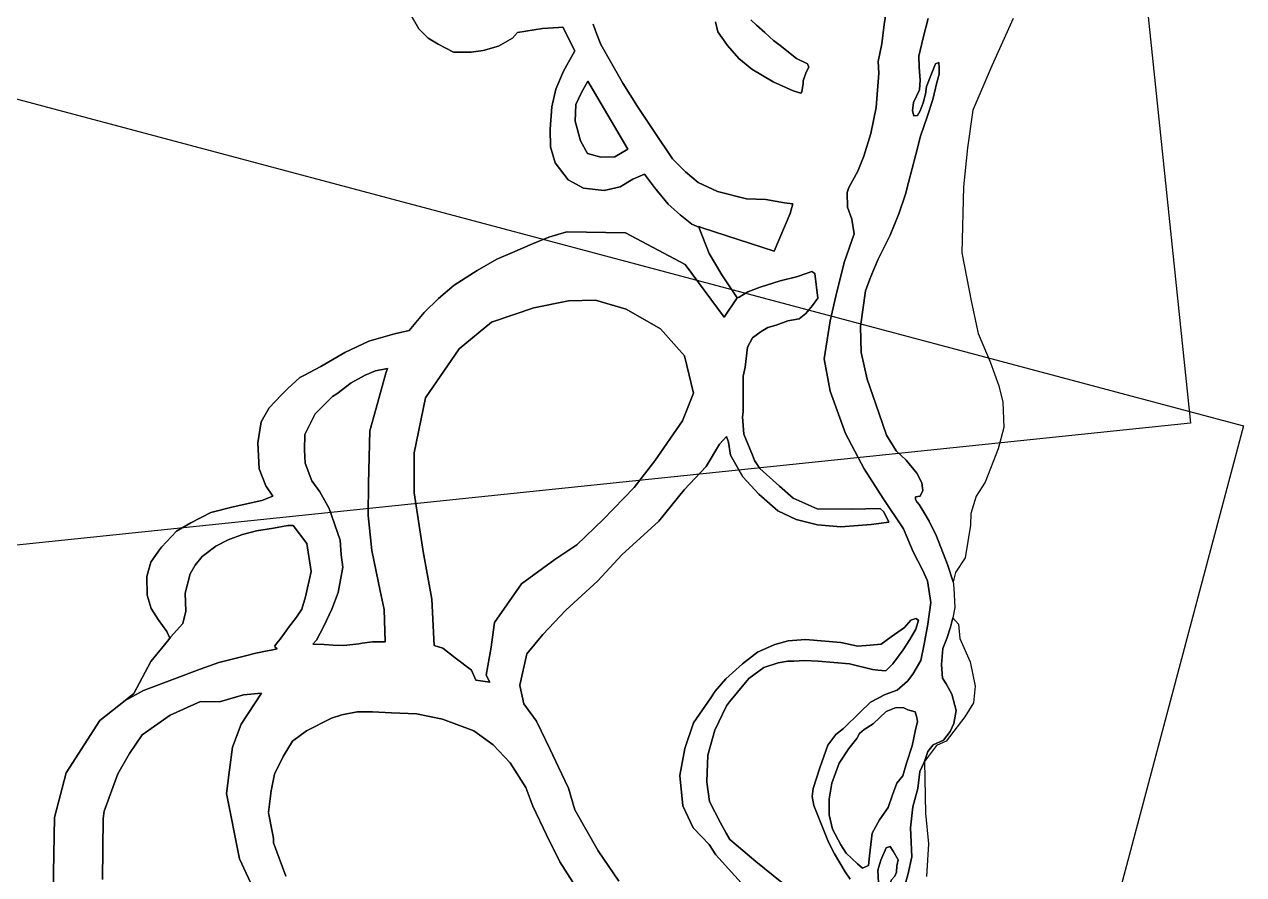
# Model space of a CAD drawing. Header units: inches. Extents: x 288635 to 1232953, y 676945 to 1655780.
# Drawn here: x 582383 to 616867, y 1538781 to 1562824 of the extents above; entities that cross this region are included whole.
import ezdxf

# ---------------------------------------------------------------- set-up
doc = ezdxf.new("R2010")
doc.units = ezdxf.units.IN
doc.header["$MEASUREMENT"] = 0
doc.layers.add('Images', color=7, linetype='Continuous')
picture_1 = doc.add_image_def('image1.jpg', size_in_pixel=(2578, 3749))
picture_2 = doc.add_image_def('image2.jpg', size_in_pixel=(2586, 3753))

msp = doc.modelspace()

# ---------------------------------------------------------------- linework, layer by layer
at = {"color": 1, "ltscale": 3}
for points in [[(605741.0189, 1538654.6082), (605597.0853, 1538857.8086), (605292.2847, 1539365.8096), (605122.951, 1539696.0103), (604708.0835, 1540737.4124), (604665.7501, 1540991.4129), (604691.1502, 1541220.0133), (604877.4172, 1541804.2145), (605106.0177, 1542439.2158), (605334.6181, 1542744.0164), (605546.2852, 1542913.35), (606011.9528, 1543362.0843), (606316.7534, 1543658.4182), (606731.6209, 1543870.0853), (607070.2883, 1543997.0855), (607358.1555, 1544251.086), (607510.5558, 1544445.8198), (607739.1563, 1544835.2872), (607832.2898, 1545300.9548), (607933.89, 1545859.7559), (608018.5568, 1546477.8238), (607925.4233, 1547087.4251), (607781.4897, 1547400.6923), (607519.0225, 1547908.6934), (607248.0886, 1548560.628), (606672.3541, 1549415.763), (606138.9531, 1550253.9647), (605605.552, 1551253.0334), (605173.7511, 1552455.3025), (605004.4175, 1553369.7043), (605173.7511, 1554444.9731), (605334.6181, 1555139.2412), (605571.6853, 1556087.5097), (605851.0858, 1556900.3113), (605783.3523, 1557315.1788), (605664.8188, 1557653.8462), (605656.3521, 1558068.7137), (605698.6855, 1558212.6473), (605952.686, 1558669.8482), (606122.0197, 1559093.1824), (606325.2201, 1559736.6504), (606477.6204, 1560473.2518), (606545.3539, 1561446.9204), (606528.4205, 1561777.1211), (606638.4874, 1562276.6554), (606697.7542, 1562818.5232), (606841.6878, 1563724.4583)], [(606841.6878, 1563724.4583), (606697.7542, 1562818.5232), (606638.4874, 1562276.6554), (606528.4205, 1561777.1211), (606545.3539, 1561446.9204), (606477.6204, 1560473.2518), (606325.2201, 1559736.6504), (606122.0197, 1559093.1824), (605952.686, 1558669.8482), (605698.6855, 1558212.6473), (605656.3521, 1558068.7137), (605664.8188, 1557653.8462), (605783.3523, 1557315.1788), (605851.0858, 1556900.3113), (605571.6853, 1556087.5097), (605334.6181, 1555139.2412), (605173.7511, 1554444.9731), (605004.4175, 1553369.7043), (605173.7511, 1552455.3025), (605605.552, 1551253.0334), (606138.9531, 1550253.9647), (606672.3541, 1549415.763), (607248.0886, 1548560.628), (607519.0225, 1547908.6934), (607781.4897, 1547400.6923), (607925.4233, 1547087.4251), (608018.5568, 1546477.8238), (607933.89, 1545859.7559), (607832.2898, 1545300.9548), (607739.1563, 1544835.2872), (607510.5558, 1544445.8198), (607358.1555, 1544251.086), (607070.2883, 1543997.0855), (606731.6209, 1543870.0853), (606316.7534, 1543658.4182), (606011.9528, 1543362.0843), (605546.2852, 1542913.35), (605334.6181, 1542744.0164), (605106.0177, 1542439.2158), (604877.4172, 1541804.2145), (604691.1502, 1541220.0133), (604665.7501, 1540991.4129), (604708.0835, 1540737.4124), (605122.951, 1539696.0103), (605292.2847, 1539365.8096), (605597.0853, 1538857.8086), (605741.0189, 1538654.6082)], [(599198.8214, 1538594.4295), (598609.3324, 1539453.7894), (597952.2576, 1540613.8625), (597768.8085, 1541227.3727), (597493.6351, 1541818.5342), (597258.6847, 1542320.1852), (596871.74, 1543118.5057), (596511.363, 1543609.1434), (596393.1735, 1544126.1247), (596394.7121, 1544132.8753), (596393.1735, 1544139.6056), (596595.8492, 1545028.8231), (597045.6418, 1545571.22), (597693.8722, 1546259.1381), (598606.6865, 1547092.5772), (599281.3754, 1547820.1829), (600326.4816, 1548772.6848), (601040.8581, 1549659.0407), (601662.6302, 1550320.5004), (602039.4433, 1550954.25), (602237.4869, 1551172.7894), (602237.7507, 1551172.0308), (602295.2001, 1551006.8637), (602355.2784, 1550642.5632), (602700.7191, 1550032.9619), (603152.84, 1549535.1209), (603691.3211, 1549072.84), (604209.4821, 1548818.8395), (604819.0833, 1548676.5992), (605479.4846, 1548615.6391), (606332.9263, 1548681.6792), (606835.8473, 1548747.7194), (606688.527, 1549037.28), (606592.0069, 1549138.8802), (605774.1252, 1549113.4801), (604808.9233, 1549128.7201), (604123.1219, 1549423.3607), (603742.1212, 1549768.8014), (603188.4, 1550261.5624), (603030.9197, 1550495.2429), (602974.3197, 1550641.1452), (602736.2791, 1551231.8443), (602697.2115, 1551730.6902), (602713.7379, 1551871.9256), (602713.7379, 1552865.8744), (602713.7379, 1552879.3553), (602768.7628, 1553132.47), (602837.6253, 1553694.6333), (602974.7856, 1553963.8738), (603223.7061, 1554136.5942), (603406.5865, 1554248.3544), (603650.427, 1554319.4745), (603980.6276, 1554441.3948), (604295.5883, 1554497.2749), (604488.6286, 1554644.5952), (604676.589, 1554878.2756), (604828.9893, 1555086.5561), (604742.6292, 1555782.5174), (604651.189, 1555833.3175), (604519.1087, 1555792.6775), (604219.3881, 1555685.9972), (603762.1872, 1555569.157), (603193.2261, 1555396.4367), (602847.7854, 1555264.3564), (602597.2492, 1555111.4076), (602541.0949, 1555093.2411), (602112.6232, 1555739.6345), (601753.7704, 1556345.1986), (601460.3235, 1557094.1197), (601466.6666, 1557091.412), (601460.3235, 1557107.6006), (601550.2636, 1557069.2073), (603587.7074, 1556412.6826), (604045.065, 1557477.2871), (604118.2112, 1557752.2914), (603884.5308, 1557777.6914), (603356.2097, 1557869.1316), (602802.4886, 1557889.4517), (601989.687, 1558102.8121), (601441.0459, 1558351.7326), (601085.4452, 1558656.5332), (600714.6044, 1559022.2939), (600211.201, 1559770.4422), (599724.0025, 1560500.5769), (599312.5216, 1561160.9782), (598686.2937, 1562257.7271), (598567.6756, 1562566.1342), (598467.1669, 1562827.4568)], [(601926.432, 1562896.8867), (601993.9203, 1562613.2261), (602271.7334, 1562224.2878), (602586.5882, 1561861.8079), (602962.2973, 1561557.5365), (603557.611, 1561200.3483), (604126.4663, 1560946.3478), (604346.0709, 1560880.2018), (604371.788, 1560912.5465), (604405.0544, 1561153.9911), (604411.128, 1561225.9197), (604496.8837, 1561471.8113), (604568.3213, 1561614.6866), (604528.6337, 1561704.6451), (604224.2849, 1561861.2372), (603755.4206, 1562226.2932), (603571.0632, 1562369.8332), (603326.8647, 1562590.5763), (603092.4139, 1562802.5079), (602928.3937, 1562950.7739)], [(607945.5317, 1562988.7035), (607808.3714, 1562445.1424), (607681.3711, 1561921.9014), (607686.4512, 1561612.0208), (607722.0112, 1561251.34), (607696.6112, 1560971.9395), (607528.9708, 1560616.3388), (607498.4908, 1560382.6583), (607544.2109, 1560235.338), (607645.8111, 1560250.578), (607722.0112, 1560377.5783), (607803.2914, 1560606.1788), (607874.4115, 1560850.0192), (607894.7316, 1561068.4597), (608021.7318, 1561378.3403), (608148.7321, 1561708.541), (608250.3323, 1561749.181), (608255.4123, 1561591.7007), (608260.4923, 1561413.9004), (608194.4522, 1561185.2999), (608077.6119, 1560702.699), (607920.1316, 1560209.938), (607727.0912, 1559666.3769), (607600.091, 1559148.2158), (607391.8106, 1558355.7343), (607305.4504, 1558020.4536), (607112.41, 1557466.7325), (606868.5695, 1556862.2113), (606533.2888, 1556186.5699), (606325.0084, 1555698.8889), (606172.6081, 1555287.4081), (606030.3678, 1554276.4861), (606045.6079, 1553550.0446), (606223.4082, 1552793.1231), (606553.6089, 1551838.0812), (606766.9693, 1551208.16), (607041.2899, 1550766.1991), (607320.6904, 1550502.0385), (607620.411, 1550136.2778), (607767.7313, 1549861.9573), (607798.2114, 1549643.5168), (607722.0112, 1549480.9565), (607589.931, 1549460.6365), (607584.8509, 1549389.5163), (607620.411, 1549323.4762), (607686.4512, 1549247.276), (607823.6114, 1549028.8356), (607976.0117, 1548774.8351), (608184.2921, 1548353.1943), (608494.1728, 1547550.5526), (608654.9917, 1547062.6348), (608666.7118, 1546878.3643), (608701.0783, 1546338.0317), (608640.268, 1546047.0641), (608580.5329, 1545775.0891), (608469.4077, 1545457.5885), (608363.5742, 1545177.1296), (608321.2408, 1544722.0453), (608352.9908, 1544341.0446), (608453.5327, 1544177.0026), (608612.283, 1543880.6686), (608739.2833, 1543420.2927), (608675.7831, 1543055.167), (608569.9496, 1542827.6249), (608379.4492, 1542578.916), (608083.1153, 1542451.9158), (607940.24, 1542266.7071), (607840.8494, 1541981.6902), (607713.7562, 1541694.1476), (607654.4894, 1541220.0133), (607510.5558, 1540695.0789), (607442.8223, 1540102.4111), (607485.1557, 1539281.1428), (607375.0889, 1538815.4752), (607154.9551, 1537994.2069)], [(604339.5203, 1538126.1592), (603069.5178, 1539152.7446), (602338.852, 1539770.9464), (602235.506, 1539953.7893), (602070.8403, 1540245.1209), (601757.1818, 1540846.0813), (601683.0984, 1541396.4157), (601683.5319, 1541406.6761), (601683.0984, 1541409.8966), (601714.8484, 1542161.3148), (601915.9322, 1542870.3996), (602244.0161, 1543558.3176), (602326.0019, 1543667.632), (602556.1081, 1543944.3158), (602873.6088, 1544325.3165), (603292.7096, 1544636.4672), (603699.1104, 1544769.8174), (603972.1609, 1544820.6175), (604149.9613, 1544814.2675), (604448.4119, 1544839.6676), (604829.4127, 1544820.6175), (605718.4144, 1544744.4174), (606366.1157, 1544585.667), (606521.5519, 1544562.7339), (606751.3498, 1544541.217), (606946.0836, 1544744.4174), (607242.4175, 1545133.8848), (607424.4512, 1545425.9854), (607593.7849, 1545718.086), (607669.985, 1545972.0865), (607598.0182, 1546022.8866), (607458.3179, 1545972.0865), (607280.5176, 1545768.8861), (606899.5168, 1545502.1855), (606611.6496, 1545298.9851), (606302.6156, 1545271.4684), (605959.7149, 1545239.7184), (605477.114, 1545347.6686), (604480.162, 1545430.2187), (603984.861, 1545392.1187), (603603.8602, 1545284.1684), (603114.9092, 1545074.618), (602695.8084, 1544744.4174), (602225.9075, 1544318.9665), (601924.639, 1543967.1436), (601799.5153, 1543777.6705), (601312.681, 1543068.5858), (601058.6804, 1542348.9176), (600921.9465, 1541581.1042), (601005.7637, 1540721.9786), (601302.0976, 1540108.144), (601748.5012, 1539636.0592), (601943.847, 1539337.8998), (602832.8006, 1538353.7012)], [(589776.1631, 1538735.0328), (589424.5917, 1539677.5081), (589425.4433, 1539688.706), (589424.5917, 1539690.989), (589432.7568, 1539798.3523), (589402.4786, 1539955.4744), (589291.9746, 1540528.9114), (589292.9634, 1540537.2612), (589291.9746, 1540542.3923), (589363.4123, 1541145.6435), (589458.6625, 1541621.8945), (589704.7254, 1542121.958), (589966.6635, 1542550.5838), (590363.5393, 1542844.2719), (591069.9782, 1543209.3976), (591363.6663, 1543296.7103), (591792.2921, 1543384.023), (592228.8555, 1543384.023), (592768.6066, 1543360.2104), (593475.0455, 1543328.4604), (594213.2345, 1543177.6476), (595094.2987, 1542844.2719), (595641.9873, 1542447.3961), (596118.2383, 1541939.3951), (596562.7392, 1541248.8312), (596761.1771, 1540717.0177), (597150.1153, 1539907.391), (597531.1161, 1539145.3895), (597896.2418, 1538565.9508)]]:
    msp.add_lwpolyline(points, dxfattribs=at)
at = {"color": 1}
for points in [[(593320.5816, 1563079.6798), (593538.3556, 1562696.2255), (593800.2936, 1562438.2563), (594090.0129, 1562263.6309), (594518.6388, 1562041.3805), (595018.7023, 1562041.3805), (595360.0154, 1562085.0368), (595792.6101, 1562208.0683), (596189.4859, 1562438.2563), (596328.965, 1562595.4285), (597037.2518, 1562711.0579), (597489.073, 1562738.9148), (597614.3319, 1562746.6376), (597956.2706, 1562072.4487), (597627.4472, 1561499.527), (597415.959, 1560992.0964), (597299.437, 1560492.7163), (597249.499, 1559860.1681), (597266.145, 1559360.788), (597399.313, 1558911.3459), (597765.5251, 1558428.6117), (598198.3212, 1558195.5677), (598780.9314, 1558128.9836), (599230.3735, 1558228.8597), (599596.5856, 1558445.2577), (599922.2295, 1558585.2584), (600208.1805, 1558210.4311), (600593.7533, 1557741.0381), (600929.0339, 1557439.2855), (601264.3146, 1557171.061), (601460.3235, 1557094.1197), (601753.7704, 1556345.1986), (602112.6232, 1555739.6345), (602541.0949, 1555093.2411), (602177.2731, 1554546.0178), (601073.1347, 1556033.3547), (599385.9223, 1556931.727), (597729.2358, 1556956.3879), (597219.9521, 1556802.8465), (596751.7274, 1556617.4244), (596189.0239, 1556376.7469), (595743.1632, 1556180.5789), (595187.5315, 1555863.9796), (594535.9035, 1555448.5553), (594094.7424, 1555076.7832), (593686.4051, 1554681.1299), (593263.4828, 1554171.5952), (592848.5626, 1554070.7581), (592128.2664, 1553868.8506), (591446.8269, 1553541.6663), (590765.2541, 1553151.8851), (590285.7645, 1552897.4666), (590177.7431, 1552840.1502), (590176.9873, 1552839.4729), (589831.8958, 1552530.2173), (589645.4331, 1552336.019), (589307.2158, 1551983.7705), (589078.6154, 1551587.5297), (588982.0952, 1550988.0885), (589027.8153, 1550251.487), (589210.6956, 1549773.9661), (589409.9378, 1549484.2664), (589094.9161, 1549364.407), (588290.6513, 1549184.6302), (587657.3584, 1549025.8798), (587095.1177, 1548728.223), (586685.0127, 1548496.7121), (586258.2994, 1548038.6132), (586180.09, 1547930.1346), (585955.4251, 1547618.5178), (585848.7449, 1547207.037), (585858.9049, 1546683.7959), (585965.5852, 1546302.7951), (586163.7056, 1545992.9145), (586412.6261, 1545652.5538), (586495.8601, 1545464.2027), (586432.9461, 1545383.3133), (585959.5171, 1544810.2953), (585482.5745, 1543901.5399), (585234.8088, 1543706.4335), (584517.4319, 1543141.5255), (583560.7241, 1541659.6558), (583230.8401, 1540398.098), (583200.1698, 1538306.1225)], [(598467.1669, 1562827.4568), (598567.6756, 1562566.1342), (598686.2937, 1562257.7271), (599312.5216, 1561160.9782), (599724.0025, 1560500.5769), (600211.201, 1559770.4422), (600714.6044, 1559022.2939), (601085.4452, 1558656.5332), (601441.0459, 1558351.7326), (601989.687, 1558102.8121), (602802.4886, 1557889.4517), (603356.2097, 1557869.1316), (603884.5308, 1557777.6914), (604118.2112, 1557752.2914), (604045.065, 1557477.2871), (603587.7074, 1556412.6826), (601550.2636, 1557069.2073), (601460.3235, 1557107.6006), (601466.6666, 1557091.412), (601460.3235, 1557094.1197), (601264.3146, 1557171.061), (600929.0339, 1557439.2855), (600593.7533, 1557741.0381), (600208.1805, 1558210.4311), (599922.2295, 1558585.2584), (599596.5856, 1558445.2577), (599230.3735, 1558228.8597), (598780.9314, 1558128.9836), (598198.3212, 1558195.5677), (597765.5251, 1558428.6117), (597399.313, 1558911.3459), (597266.145, 1559360.788), (597249.499, 1559860.1681), (597299.437, 1560492.7163), (597415.959, 1560992.0964), (597627.4472, 1561499.527), (597956.2706, 1562072.4487), (597614.3319, 1562746.6376), (597489.073, 1562738.9148), (597037.2518, 1562711.0579), (596328.965, 1562595.4285), (596189.4859, 1562438.2563), (595792.6101, 1562208.0683), (595360.0154, 1562085.0368), (595018.7023, 1562041.3805), (594518.6388, 1562041.3805), (594090.0129, 1562263.6309), (593800.2936, 1562438.2563), (593538.3556, 1562696.2255), (593320.5816, 1563079.6798)], [(602928.3937, 1562950.7739), (603092.4139, 1562802.5079), (603326.8647, 1562590.5763), (603571.0632, 1562369.8332), (603755.4206, 1562226.2932), (604224.2849, 1561861.2372), (604528.6337, 1561704.6451), (604568.3213, 1561614.6866), (604496.8837, 1561471.8113), (604411.128, 1561225.9197), (604405.0544, 1561153.9911), (604371.788, 1560912.5465), (604346.0709, 1560880.2018), (604126.4663, 1560946.3478), (603557.611, 1561200.3483), (602962.2973, 1561557.5365), (602586.5882, 1561861.8079), (602271.7334, 1562224.2878), (601993.9203, 1562613.2261), (601926.432, 1562896.8867)], [(610345.1215, 1562988.0831), (609749.5866, 1561649.0374), (609207.7189, 1560395.9683), (609055.3186, 1559329.1661), (608949.2212, 1558227.6125), (608896.3045, 1556362.2963), (609174.1175, 1554960.0018), (609359.3262, 1554086.8751), (609703.2852, 1553279.8943), (609941.4107, 1552605.2054), (610060.4734, 1552142.1837), (610086.9318, 1551427.8072), (609928.1815, 1550819.2644), (609557.7641, 1549879.9916), (609306.4094, 1549483.1159), (609147.6591, 1548993.6357), (609140.1757, 1548664.3668), (608993.3136, 1547736.3318), (608721.1376, 1547327.2187), (608654.9917, 1547062.6348), (608494.1728, 1547550.5526), (608184.2921, 1548353.1943), (607976.0117, 1548774.8351), (607823.6114, 1549028.8356), (607686.4512, 1549247.276), (607620.411, 1549323.4762), (607584.8509, 1549389.5163), (607589.931, 1549460.6365), (607722.0112, 1549480.9565), (607798.2114, 1549643.5168), (607767.7313, 1549861.9573), (607620.411, 1550136.2778), (607320.6904, 1550502.0385), (607041.2899, 1550766.1991), (606766.9693, 1551208.16), (606553.6089, 1551838.0812), (606223.4082, 1552793.1231), (606045.6079, 1553550.0446), (606030.3678, 1554276.4861), (606172.6081, 1555287.4081), (606325.0084, 1555698.8889), (606533.2888, 1556186.5699), (606868.5695, 1556862.2113), (607112.41, 1557466.7325), (607305.4504, 1558020.4536), (607391.8106, 1558355.7343), (607600.091, 1559148.2158), (607727.0912, 1559666.3769), (607920.1316, 1560209.938), (608077.6119, 1560702.699), (608194.4522, 1561185.2999), (608260.4923, 1561413.9004), (608255.4123, 1561591.7007), (608250.3323, 1561749.181), (608148.7321, 1561708.541), (608021.7318, 1561378.3403), (607894.7316, 1561068.4597), (607874.4115, 1560850.0192), (607803.2914, 1560606.1788), (607722.0112, 1560377.5783), (607645.8111, 1560250.578), (607544.2109, 1560235.338), (607498.4908, 1560382.6583), (607528.9708, 1560616.3388), (607696.6112, 1560971.9395), (607722.0112, 1561251.34), (607686.4512, 1561612.0208), (607681.3711, 1561921.9014), (607808.3714, 1562445.1424), (607945.5317, 1562988.7035)], [(583200.1698, 1538306.1225), (583230.8401, 1540398.098), (583560.7241, 1541659.6558), (584517.4319, 1543141.5255), (585234.8088, 1543706.4335), (585748.6372, 1543986.904), (585827.8971, 1544012.3339), (587353.1053, 1544592.7791), (587886.5063, 1544775.6594), (588750.1081, 1544999.1799), (588846.1125, 1545025.1321), (589159.9268, 1545089.0665), (589413.5797, 1545140.7439), (589535.002, 1545169.458), (589477.8671, 1545211.6301), (589469.4005, 1545248.8835), (589526.9739, 1545325.0837), (589621.9431, 1545442.9792), (589737.949, 1545613.4772), (589849.7186, 1545769.1189), (590082.5524, 1546060.1612), (590228.0735, 1546285.0574), (590331.2131, 1546634.9244), (590489.9634, 1547349.3009), (590370.9007, 1548143.0525), (589982.3213, 1548649.7486), (589838.7701, 1548651.6829), (589430.1944, 1548582.492), (588950.7685, 1548503.1169), (588553.8927, 1548398.3417), (588150.6669, 1548249.1164), (587801.4162, 1548068.141), (587407.7154, 1547776.0404), (587210.865, 1547534.7399), (587067.9897, 1547283.9144), (586928.2894, 1546740.9884), (586950.5145, 1546226.6373), (586861.6143, 1545886.9117), (586518.3609, 1545493.1324), (586495.8601, 1545464.2027), (586412.6261, 1545652.5538), (586163.7056, 1545992.9145), (585965.5852, 1546302.7951), (585858.9049, 1546683.7959), (585848.7449, 1547207.037), (585955.4251, 1547618.5178), (586180.09, 1547930.1346), (586258.2994, 1548038.6132), (586685.0127, 1548496.7121), (587095.1177, 1548728.223), (587657.3584, 1549025.8798), (588290.6513, 1549184.6302), (589094.9161, 1549364.407), (589409.9378, 1549484.2664), (589210.6956, 1549773.9661), (589027.8153, 1550251.487), (588982.0952, 1550988.0885), (589078.6154, 1551587.5297), (589307.2158, 1551983.7705), (589645.4331, 1552336.019), (589831.8958, 1552530.2173), (590176.9873, 1552839.4729), (590177.7431, 1552840.1502), (590285.7645, 1552897.4666), (590765.2541, 1553151.8851), (591446.8269, 1553541.6663), (592128.2664, 1553868.8506), (592848.5626, 1554070.7581), (593263.4828, 1554171.5952), (593686.4051, 1554681.1299), (594094.7424, 1555076.7832), (594535.9035, 1555448.5553), (595187.5315, 1555863.9796), (595743.1632, 1556180.5789), (596189.0239, 1556376.7469), (596751.7274, 1556617.4244), (597219.9521, 1556802.8465), (597729.2358, 1556956.3879), (599385.9223, 1556931.727), (601073.1347, 1556033.3547), (601073.1347, 1556033.3547), (602177.2731, 1554546.0178), (602541.0949, 1555093.2411), (602597.2492, 1555111.4076), (602847.7854, 1555264.3564), (603193.2261, 1555396.4367), (603762.1872, 1555569.157), (604219.3881, 1555685.9972), (604519.1087, 1555792.6775), (604651.189, 1555833.3175), (604742.6292, 1555782.5174), (604828.9893, 1555086.5561), (604676.589, 1554878.2756), (604488.6286, 1554644.5952), (604295.5883, 1554497.2749), (603980.6276, 1554441.3948), (603650.427, 1554319.4745), (603406.5865, 1554248.3544), (603223.7061, 1554136.5942), (602974.7856, 1553963.8738), (602837.6253, 1553694.6333), (602768.7628, 1553132.47), (602713.7379, 1552879.3553), (602713.7379, 1552865.8744), (602713.7379, 1551871.9256), (602697.2115, 1551730.6902), (602736.2791, 1551231.8443), (602974.3197, 1550641.1452), (603030.9197, 1550495.2429), (603188.4, 1550261.5624), (603742.1212, 1549768.8014), (604123.1219, 1549423.3607), (604808.9233, 1549128.7201), (605774.1252, 1549113.4801), (606592.0069, 1549138.8802), (606688.527, 1549037.28), (606835.8473, 1548747.7194), (606332.9263, 1548681.6792), (605479.4846, 1548615.6391), (604819.0833, 1548676.5992), (604209.4821, 1548818.8395), (603691.3211, 1549072.84), (603152.84, 1549535.1209), (602700.7191, 1550032.9619), (602355.2784, 1550642.5632), (602295.2001, 1551006.8637), (602237.7507, 1551172.0308), (602237.4869, 1551172.7894), (602039.4433, 1550954.25), (601662.6302, 1550320.5004), (601040.8581, 1549659.0407), (600326.4816, 1548772.6848), (599281.3754, 1547820.1829), (598606.6865, 1547092.5772), (597693.8722, 1546259.1381), (597045.6418, 1545571.22), (596595.8492, 1545028.8231), (596393.1735, 1544139.6056), (596394.7121, 1544132.8753), (596393.1735, 1544126.1247), (596511.363, 1543609.1434), (596871.74, 1543118.5057), (597258.6847, 1542320.1852), (597493.6351, 1541818.5342), (597768.8085, 1541227.3727), (597952.2576, 1540613.8625), (598609.3324, 1539453.7894), (599198.8214, 1538594.4295)], [(602832.8006, 1538353.7012), (601943.847, 1539337.8998), (601748.5012, 1539636.0592), (601302.0976, 1540108.144), (601005.7637, 1540721.9786), (600921.9465, 1541581.1042), (601058.6804, 1542348.9176), (601312.681, 1543068.5858), (601799.5153, 1543777.6705), (601924.639, 1543967.1436), (602225.9075, 1544318.9665), (602695.8084, 1544744.4174), (603114.9092, 1545074.618), (603603.8602, 1545284.1684), (603984.861, 1545392.1187), (604480.162, 1545430.2187), (605477.114, 1545347.6686), (605959.7149, 1545239.7184), (606302.6156, 1545271.4684), (606611.6496, 1545298.9851), (606899.5168, 1545502.1855), (607280.5176, 1545768.8861), (607458.3179, 1545972.0865), (607598.0182, 1546022.8866), (607669.985, 1545972.0865), (607593.7849, 1545718.086), (607424.4512, 1545425.9854), (607242.4175, 1545133.8848), (606946.0836, 1544744.4174), (606751.3498, 1544541.217), (606521.5519, 1544562.7339), (606366.1157, 1544585.667), (605718.4144, 1544744.4174), (604829.4127, 1544820.6175), (604448.4119, 1544839.6676), (604149.9613, 1544814.2675), (603972.1609, 1544820.6175), (603699.1104, 1544769.8174), (603292.7096, 1544636.4672), (602873.6088, 1544325.3165), (602556.1081, 1543944.3158), (602326.0019, 1543667.632), (602244.0161, 1543558.3176), (601915.9322, 1542870.3996), (601714.8484, 1542161.3148), (601683.0984, 1541409.8966), (601683.5319, 1541406.6761), (601683.0984, 1541396.4157), (601757.1818, 1540846.0813), (602070.8403, 1540245.1209), (602235.506, 1539953.7893), (602338.852, 1539770.9464), (603069.5178, 1539152.7446), (604339.5203, 1538126.1592)], [(588912.7869, 1538272.5876), (588465.717, 1539228.5673), (588095.2097, 1541072.1283), (588185.1872, 1541746.3279), (588267.048, 1542386.4838), (588517.2141, 1543036.3087), (589087.6689, 1543909.7107), (588583.1041, 1543869.6176), (588583.1041, 1543869.6176), (587902.5413, 1543664.3339), (587367.2015, 1543679.1682), (586509.279, 1543286.659), (585709.8036, 1542735.5908), (585359.9563, 1542210.3839), (585029.6411, 1541632.3658), (584638.7418, 1540571.9884), (584611.6908, 1540364.9704), (584588.123, 1538647.1915)], [(584588.123, 1538647.1915), (584611.6908, 1540364.9704), (584638.7418, 1540571.9884), (585029.6411, 1541632.3658), (585359.9563, 1542210.3839), (585709.8036, 1542735.5908), (586509.279, 1543286.659), (587367.2015, 1543679.1682), (587902.5413, 1543664.3339), (588583.1041, 1543869.6176), (589087.6689, 1543909.7107), (589087.6689, 1543909.7107), (588517.2141, 1543036.3087), (588267.048, 1542386.4838), (588185.1872, 1541746.3279), (588095.2097, 1541072.1283), (588465.717, 1539228.5673), (588912.7869, 1538272.5876)], [(597896.2418, 1538565.9508), (597531.1161, 1539145.3895), (597150.1153, 1539907.391), (596761.1771, 1540717.0177), (596562.7392, 1541248.8312), (596118.2383, 1541939.3951), (595641.9873, 1542447.3961), (595094.2987, 1542844.2719), (594213.2345, 1543177.6476), (593475.0455, 1543328.4604), (592768.6066, 1543360.2104), (592228.8555, 1543384.023), (591792.2921, 1543384.023), (591363.6663, 1543296.7103), (591069.9782, 1543209.3976), (590363.5393, 1542844.2719), (589966.6635, 1542550.5838), (589704.7254, 1542121.958), (589458.6625, 1541621.8945), (589363.4123, 1541145.6435), (589291.9746, 1540542.3923), (589292.9634, 1540537.2612), (589291.9746, 1540528.9114), (589402.4786, 1539955.4744), (589432.7568, 1539798.3523), (589424.5917, 1539690.989), (589425.4433, 1539688.706), (589424.5917, 1539677.5081), (589776.1631, 1538735.0328)], [(607154.9551, 1537994.2069), (607375.0889, 1538815.4752), (607485.1557, 1539281.1428), (607442.8223, 1540102.4111), (607510.5558, 1540695.0789), (607654.4894, 1541220.0133), (607713.7562, 1541694.1476), (607840.8494, 1541981.6902), (607840.8494, 1541981.6902), (607874.4693, 1540514.1842), (607953.8444, 1539654.2866), (607900.9277, 1538728.2431)]]:
    msp.add_lwpolyline(points, dxfattribs=at)
for points in [[(598308.4166, 1559176.1995), (598682.6534, 1559065.3968), (599084.9902, 1559082.1608), (599452.1511, 1559298.8997), (598322.4579, 1561214.8042), (598129.4403, 1560875.9124), (597978.564, 1560557.3958), (597961.8, 1560088.0028), (598109.9787, 1559533.3877), (598308.4166, 1559176.1995)], [(599084.9902, 1559082.1608), (598682.6534, 1559065.3968), (598308.4166, 1559176.1995), (598109.9787, 1559533.3877), (597961.8, 1560088.0028), (597978.564, 1560557.3958), (598129.4403, 1560875.9124), (598322.4579, 1561214.8042), (599452.1511, 1559298.8997), (599084.9902, 1559082.1608)], [(594676.0287, 1553645.5386), (593723.5268, 1552264.4109), (593406.0261, 1550708.6578), (593406.0261, 1549581.5305), (593660.0266, 1547914.6522), (593908.832, 1546568.0271), (593970.4203, 1545263.5067), (594214.1858, 1545184.117), (594564.0145, 1544910.1648), (595025.7884, 1544563.2693), (595155.599, 1544278.1227), (595548.1405, 1544219.2414), (595447.8412, 1544418.7495), (595580.9055, 1545215.8968), (595682.5744, 1545909.4612), (596440.5704, 1547008.3708), (597390.6591, 1547692.4017), (598009.7853, 1548105.1526), (598755.9118, 1548819.529), (599629.0386, 1549724.4058), (600216.4148, 1550486.4073), (600994.2913, 1551613.5346), (601311.792, 1552391.4111), (601057.7914, 1553455.0383), (600375.1651, 1554217.0398), (599406.7881, 1554772.6659), (598533.6614, 1555026.6664), (597771.6599, 1555010.7914), (596787.4079, 1554804.416), (595596.7805, 1554407.5402), (594676.0287, 1553645.5386)], [(595447.8412, 1544418.7495), (595548.1405, 1544219.2414), (595155.599, 1544278.1227), (595025.7884, 1544563.2693), (594564.0145, 1544910.1648), (594214.1858, 1545184.117), (593970.4203, 1545263.5067), (593908.832, 1546568.0271), (593660.0266, 1547914.6522), (593406.0261, 1549581.5305), (593406.0261, 1550708.6578), (593723.5268, 1552264.4109), (594676.0287, 1553645.5386), (595596.7805, 1554407.5402), (596787.4079, 1554804.416), (597771.6599, 1555010.7914), (598533.6614, 1555026.6664), (599406.7881, 1554772.6659), (600375.1651, 1554217.0398), (601057.7914, 1553455.0383), (601311.792, 1552391.4111), (600994.2913, 1551613.5346), (600216.4148, 1550486.4073), (599629.0386, 1549724.4058), (598755.9118, 1548819.529), (598009.7853, 1548105.1526), (597390.6591, 1547692.4017), (596440.5704, 1547008.3708), (595682.5744, 1545909.4612), (595580.9055, 1545215.8968), (595447.8412, 1544418.7495)], [(592607.4125, 1552961.5915), (592655.9511, 1553089.0974), (592317.1695, 1553029.7658), (592025.0689, 1552909.1155), (591625.0181, 1552686.8651), (591221.5198, 1552381.0013), (591098.7629, 1552300.9529), (590611.1327, 1551808.4467), (590314.7988, 1551224.2455), (590306.3321, 1550792.4446), (590323.2655, 1550419.9106), (590509.5325, 1549920.3762), (590738.133, 1549607.1089), (591006.3278, 1549138.1763), (591313.2967, 1548239.241), (591339.6051, 1547820.8969), (591392.7058, 1547475.5691), (591259.4202, 1546756.9899), (591082.6794, 1546290.3491), (590849.8456, 1545803.5148), (590643.4702, 1545406.639), (590545.5741, 1545298.1596), (590859.8404, 1545290.5041), (591121.1169, 1545267.3531), (591415.4665, 1545264.0458), (591845.4153, 1545310.3479), (591935.9977, 1545321.961), (592232.3692, 1545359.9574), (592587.71, 1545365.2553), (592554.6746, 1546280.2489), (592448.8411, 1546809.4166), (592210.7156, 1547947.1272), (592104.8821, 1548939.3167), (592118.1113, 1549838.9018), (592151.6267, 1551327.4629), (592331.9683, 1551974.0416), (592607.4125, 1552961.5915)], [(591845.4153, 1545310.3479), (591415.4665, 1545264.0458), (591121.1169, 1545267.3531), (590859.8404, 1545290.5041), (590545.5741, 1545298.1596), (590643.4702, 1545406.639), (590849.8456, 1545803.5148), (591082.6794, 1546290.3491), (591259.4202, 1546756.9899), (591392.7058, 1547475.5691), (591339.6051, 1547820.8969), (591313.2967, 1548239.241), (591006.3278, 1549138.1763), (590738.133, 1549607.1089), (590509.5325, 1549920.3762), (590323.2655, 1550419.9106), (590306.3321, 1550792.4446), (590314.7988, 1551224.2455), (590611.1327, 1551808.4467), (591098.7629, 1552300.9529), (591221.5198, 1552381.0013), (591625.0181, 1552686.8651), (592025.0689, 1552909.1155), (592317.1695, 1553029.7658), (592655.9511, 1553089.0974), (592607.4125, 1552961.5915), (592331.9683, 1551974.0416), (592151.6267, 1551327.4629), (592118.1113, 1549838.9018), (592104.8821, 1548939.3167), (592210.7156, 1547947.1272), (592448.8411, 1546809.4166), (592554.6746, 1546280.2489), (592587.71, 1545365.2553), (592232.3692, 1545359.9574), (591935.9977, 1545321.961), (591845.4153, 1545310.3479)], [(585748.6372, 1543986.904), (585234.8088, 1543706.4335), (585482.5745, 1543901.5399), (585959.5171, 1544810.2953), (586432.9461, 1545383.3133), (586495.8601, 1545464.2027), (586518.3609, 1545493.1324), (586861.6143, 1545886.9117), (586950.5145, 1546226.6373), (586928.2894, 1546740.9884), (587067.9897, 1547283.9144), (587210.865, 1547534.7399), (587407.7154, 1547776.0404), (587801.4162, 1548068.141), (588150.6669, 1548249.1164), (588553.8927, 1548398.3417), (588950.7685, 1548503.1169), (589430.1944, 1548582.492), (589838.7701, 1548651.6829), (589982.3213, 1548649.7486), (590370.9007, 1548143.0525), (590489.9634, 1547349.3009), (590331.2131, 1546634.9244), (590228.0735, 1546285.0574), (590082.5524, 1546060.1612), (589849.7186, 1545769.1189), (589737.949, 1545613.4772), (589621.9431, 1545442.9792), (589526.9739, 1545325.0837), (589469.4005, 1545248.8835), (589477.8671, 1545211.6301), (589535.002, 1545169.458), (589413.5797, 1545140.7439), (589159.9268, 1545089.0665), (588846.1125, 1545025.1321), (588750.1081, 1544999.1799), (587886.5063, 1544775.6594), (587353.1053, 1544592.7791), (585827.8971, 1544012.3339), (585748.6372, 1543986.904)], [(607840.8494, 1541981.6902), (607940.24, 1542266.7071), (608083.1153, 1542451.9158), (608379.4492, 1542578.916), (608569.9496, 1542827.6249), (608675.7831, 1543055.167), (608739.2833, 1543420.2927), (608612.283, 1543880.6686), (608453.5327, 1544177.0026), (608352.9908, 1544341.0446), (608321.2408, 1544722.0453), (608363.5742, 1545177.1296), (608469.4077, 1545457.5885), (608580.5329, 1545775.0891), (608640.268, 1546047.0641), (608800.5128, 1545858.7782), (608840.2004, 1545461.9024), (609131.2426, 1544800.4428), (609276.7638, 1544112.5247), (609223.847, 1543636.2738), (608985.7215, 1543239.398), (608456.5538, 1542551.4799), (608178.7407, 1542432.4172), (607840.8494, 1541981.6902)], [(605944.4993, 1539081.5306), (606086.7396, 1538964.6904), (606254.3799, 1539035.8105), (606286.5522, 1539315.7743), (606359.4137, 1539949.8178), (606569.3406, 1540326.1331), (606813.1811, 1540681.7338), (606935.1013, 1541037.3345), (607062.1015, 1541362.4552), (607229.7419, 1541575.8156), (607336.4221, 1541936.4963), (607488.8224, 1542419.0973), (607590.4226, 1542876.2982), (607646.3027, 1543109.9787), (607625.9827, 1543221.7389), (607575.1826, 1543384.2992), (607366.9022, 1543445.2593), (607255.1419, 1543496.0594), (607036.7015, 1543506.2195), (606754.7609, 1543390.1412), (606392.8102, 1543040.8905), (606132.4597, 1542882.1402), (606005.4594, 1542767.84), (605922.9093, 1542628.1397), (605700.6588, 1542348.7391), (605427.6083, 1541935.9883), (605218.0579, 1541370.8372), (605148.2077, 1540913.6363), (605148.2077, 1540469.1354), (605243.4579, 1540069.0846), (605472.0584, 1539624.5837), (605629.5387, 1539391.4112), (605944.4993, 1539081.5306)], [(606254.3799, 1539035.8105), (606086.7396, 1538964.6904), (605944.4993, 1539081.5306), (605629.5387, 1539391.4112), (605472.0584, 1539624.5837), (605243.4579, 1540069.0846), (605148.2077, 1540469.1354), (605148.2077, 1540913.6363), (605218.0579, 1541370.8372), (605427.6083, 1541935.9883), (605700.6588, 1542348.7391), (605922.9093, 1542628.1397), (606005.4594, 1542767.84), (606132.4597, 1542882.1402), (606392.8102, 1543040.8905), (606754.7609, 1543390.1412), (607036.7015, 1543506.2195), (607255.1419, 1543496.0594), (607366.9022, 1543445.2593), (607575.1826, 1543384.2992), (607625.9827, 1543221.7389), (607646.3027, 1543109.9787), (607590.4226, 1542876.2982), (607488.8224, 1542419.0973), (607336.4221, 1541936.4963), (607229.7419, 1541575.8156), (607062.1015, 1541362.4552), (606935.1013, 1541037.3345), (606813.1811, 1540681.7338), (606569.3406, 1540326.1331), (606359.4137, 1539949.8178), (606286.5522, 1539315.7743), (606254.3799, 1539035.8105)], [(606610.4886, 1539189.2268), (606519.0485, 1538904.7463), (606539.3685, 1538549.1455), (606519.0485, 1538366.2652), (606463.1684, 1538163.0648), (606463.1684, 1537898.9042), (606539.3685, 1537837.9441), (606666.3688, 1537924.3043), (606742.5689, 1538122.4247), (606808.609, 1538310.3851), (606859.4091, 1538442.4653), (606900.0492, 1538620.2657), (607001.6494, 1538737.1059), (607052.4495, 1538848.8661), (607062.6096, 1539026.6665), (607098.1696, 1539199.3868), (606955.9293, 1539443.2273), (606874.6492, 1539580.3876), (606757.8089, 1539534.6675), (606610.4886, 1539189.2268)], [(606666.3688, 1537924.3043), (606539.3685, 1537837.9441), (606463.1684, 1537898.9042), (606463.1684, 1538163.0648), (606519.0485, 1538366.2652), (606539.3685, 1538549.1455), (606519.0485, 1538904.7463), (606610.4886, 1539189.2268), (606757.8089, 1539534.6675), (606874.6492, 1539580.3876), (606955.9293, 1539443.2273), (607098.1696, 1539199.3868), (607062.6096, 1539026.6665), (607052.4495, 1538848.8661), (607001.6494, 1538737.1059), (606900.0492, 1538620.2657), (606859.4091, 1538442.4653), (606808.609, 1538310.3851), (606742.5689, 1538122.4247), (606666.3688, 1537924.3043)]]:
    msp.add_lwpolyline(points, close=True, dxfattribs=at)

# ---------------------------------------------------------------- pictures from other files: only their frames are drawn
at = {"layer": 'Images', "color": 5, "ltscale": 3}
image = msp.add_image(picture_1, insert=(572053.9354, 1547043.7773), size_in_units=(43543.6009, 63322.3273), rotation=5.935678115, dxfattribs=at)
image.dxf.flags = 7
at = {"layer": 'Images'}
image = msp.add_image(picture_2, insert=(558628.1137, 1501695.41), size_in_units=(43471.2794, 63088.8289), rotation=-14.908366421, dxfattribs=at)
image.dxf.flags = 7

doc.saveas('drawing.dxf')
